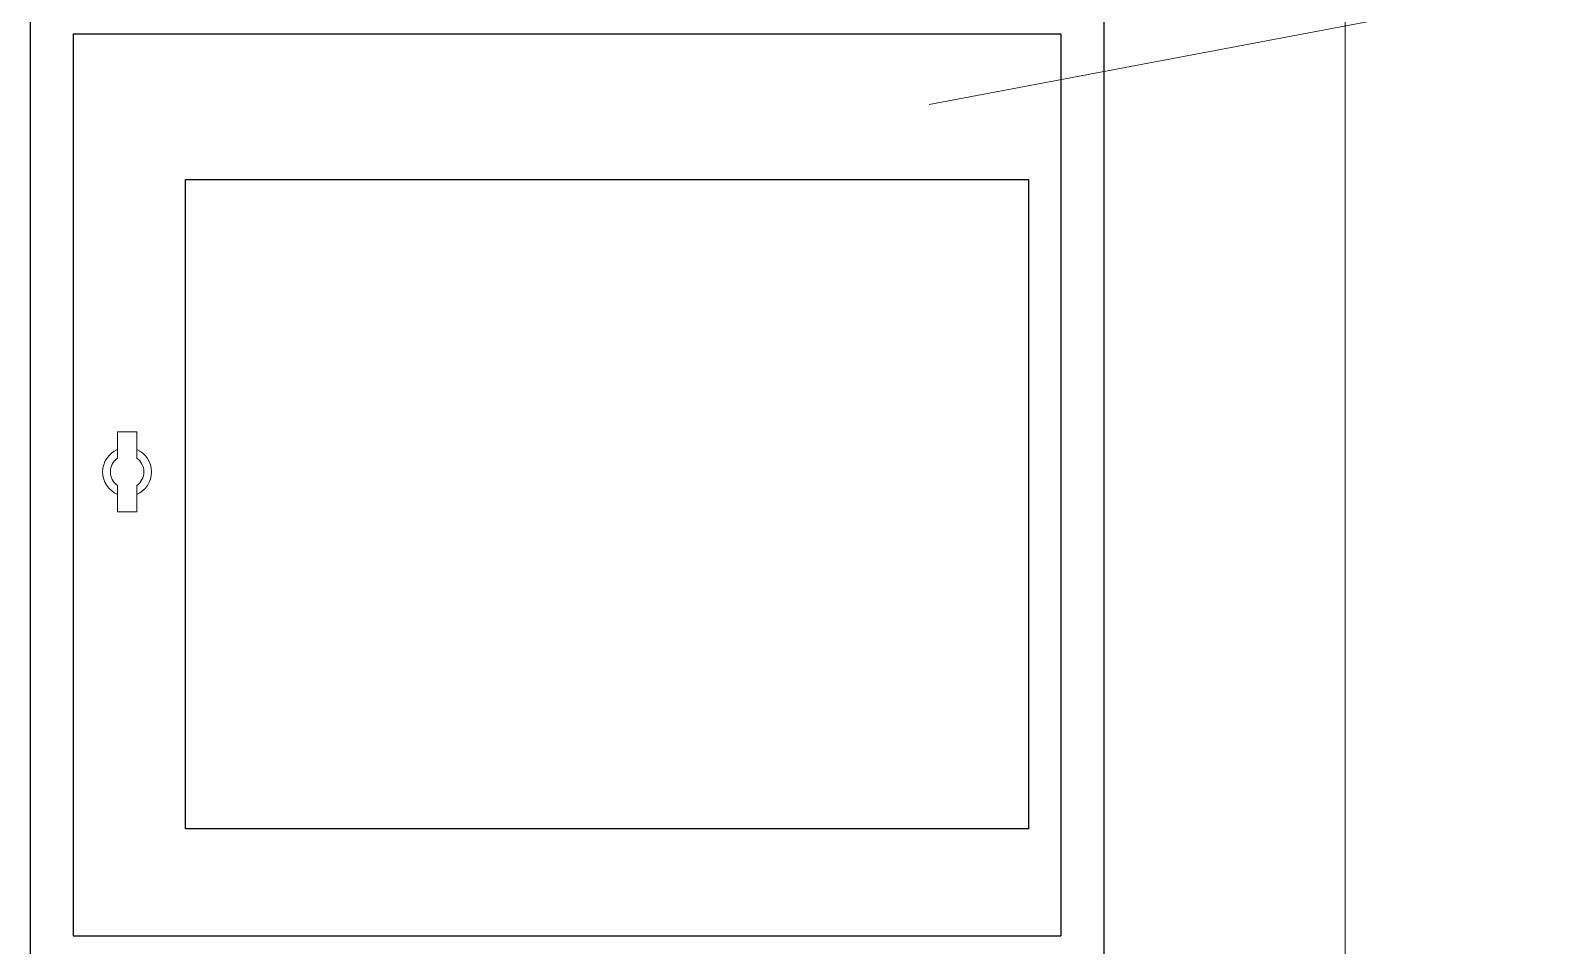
# Model space of a CAD drawing. Header units: millimetres. Extents: x -1335 to 33749, y 2338 to 5277.
# Drawn here: x 30477.8 to 30750.9, y 4523.3 to 4688.4 of the extents above; entities that cross this region are included whole.
import ezdxf

# ---------------------------------------------------------------- set-up
doc = ezdxf.new("R2010")
doc.units = ezdxf.units.MM
doc.layers.add('02', color=1, linetype='Continuous', lineweight=20)
for name, color, linetype in [('03', 141, 'Continuous'), ('04', 11, 'Continuous'), ('E-TOPRAKLAMA', 2, 'Continuous')]:
    doc.layers.add(name, color=color, linetype=linetype)
picture_1 = doc.add_image_def('image1.jpg', size_in_pixel=(283, 218))

msp = doc.modelspace()

# ---------------------------------------------------------------- linework, layer by layer
at = {"layer": '02', "color": 7}
for p, q in [((30714.89, 3999.98), (30714.89, 4922.18)), ((30750.87, 4695.97), (30639.86, 4674.99)), ((30493.51, 4615.94), (30493.51, 4611.18)), ((30493.51, 4615.94), (30496.99, 4615.94)), ((30496.99, 4615.94), (30496.99, 4611.18)), ((30493.51, 4601.49), (30493.51, 4606.25)), ((30496.99, 4601.49), (30496.99, 4606.25)), ((30493.51, 4601.49), (30496.99, 4601.49))]:
    msp.add_line(p, q, dxfattribs=at)
for radius, start, end in [(4.41, 113.2489, 246.7511), (4.41, 293.2489, 66.7511), (3.02, 125.2512, 234.7488), (3.02, 305.2512, 54.7488)]:
    msp.add_arc((30495.25, 4608.72), radius, start, end, dxfattribs=at)
at = {"layer": '03'}
for p, q in [((30485.54, 4687.73), (30663.6, 4687.73)), ((30485.54, 4687.73), (30485.54, 4525.02)), ((30663.6, 4687.73), (30663.6, 4525.02)), ((30485.54, 4525.02), (30663.6, 4525.02))]:
    msp.add_line(p, q, dxfattribs=at)
at = {"layer": '04'}
for p, q in [((30477.79, 4922.18), (30477.79, 3999.98)), ((30671.34, 4922.18), (30671.34, 3999.98))]:
    msp.add_line(p, q, dxfattribs=at)

# ---------------------------------------------------------------- pictures from other files: only their frames are drawn
at = {"layer": 'E-TOPRAKLAMA'}
image = msp.add_image(picture_1, insert=(30505.76, 4544.33), size_in_units=(152.04, 117.12), dxfattribs=at)
image.dxf.flags = 7

doc.saveas('drawing.dxf')
